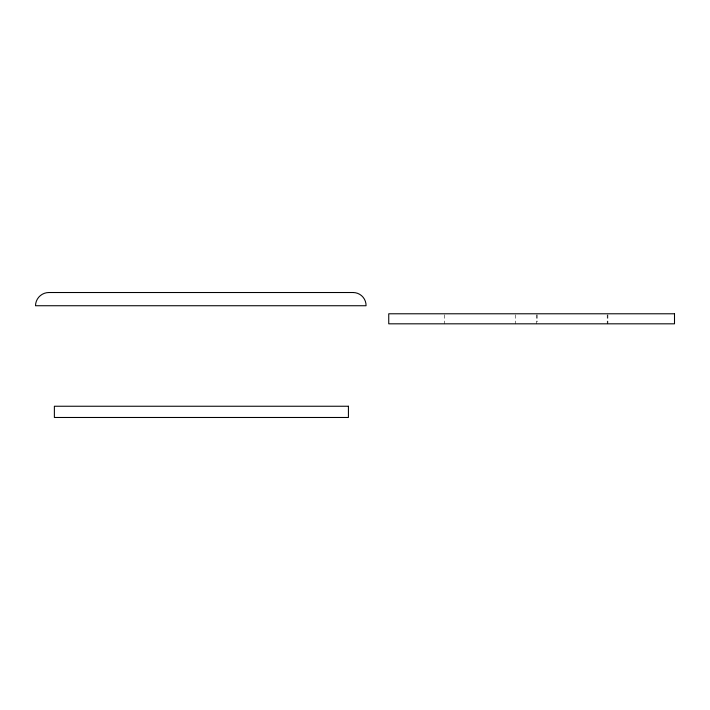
<?xml version="1.0" encoding="UTF-8"?>
<svg xmlns="http://www.w3.org/2000/svg" width="710" height="710" viewBox="0 0 710 710"><rect width="100%" height="100%" fill="white"/><g stroke="black" fill="none" stroke-linecap="round" stroke-linejoin="round"><path stroke-width="0.53" stroke-dasharray="3.55 2.66" d="M607.884 314.796L607.884 323.822M607.219 314.796L607.219 323.822M537.15 314.796L537.15 321.816M536.485 314.796L536.485 323.822M515.256 314.796L515.256 323.822M444.531 314.796L444.531 323.822"/><path stroke-width="1.06" d="M353.074 292.52L48.919 292.52A13.419 13.419 0 0 0 35.5 305.735L366.067 305.735A12.993 12.993 0 0 0 353.074 292.52M674.5 313.784L388.743 313.784L388.743 323.822L674.5 323.822L674.5 313.784M348.424 406.244L54.377 406.244L54.377 417.48L348.424 417.48L348.424 406.244"/></g></svg>
